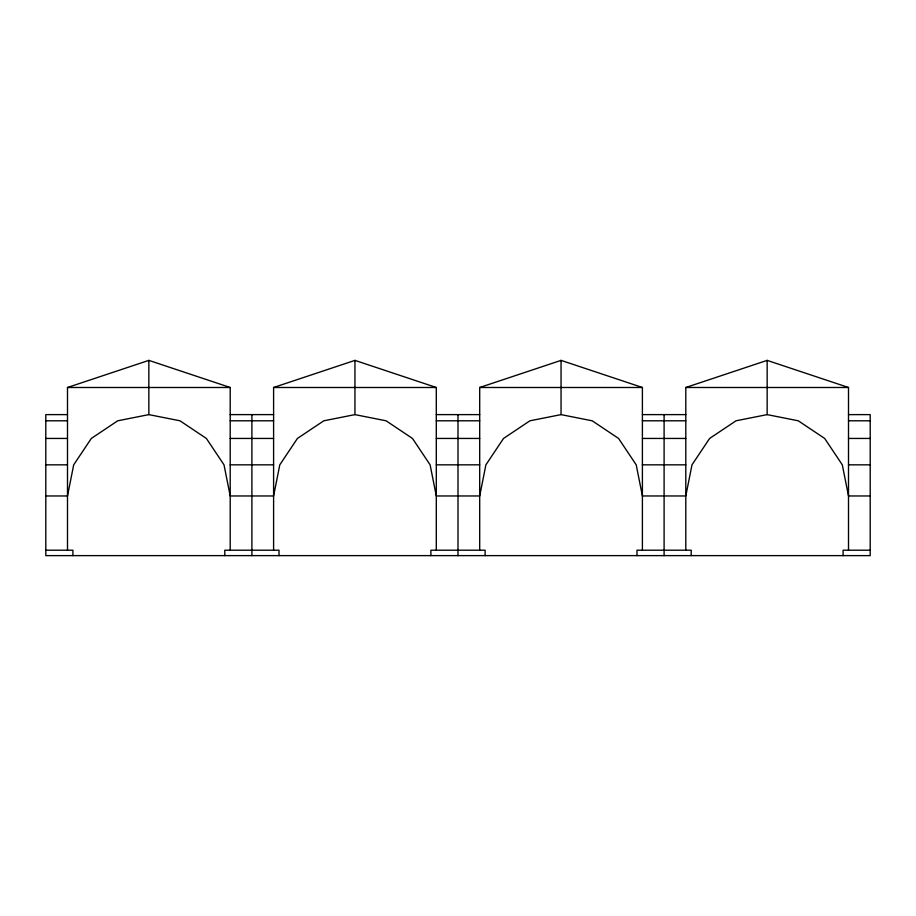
<?xml version="1.0" encoding="UTF-8"?>
<svg xmlns="http://www.w3.org/2000/svg" width="916" height="916" viewBox="0 0 916 916"><rect width="100%" height="100%" fill="white"/><g stroke="black" fill="none" stroke-linecap="round" stroke-linejoin="round"><path stroke-width="1.37" d="M67.498 550.207L67.498 387.491L148.85 360.377L230.202 387.491L230.202 550.207M273.598 550.207L273.598 387.491L354.95 360.377L436.302 387.491L436.302 550.207M479.698 550.207L479.698 387.491L561.05 360.377L642.402 387.491L642.402 550.207M685.798 550.207L685.798 387.491L767.15 360.377L848.502 387.491L848.502 550.207M870.2 495.968L848.502 495.968L842.308 464.836L824.675 438.443L798.283 420.799L767.15 414.616L736.017 420.799L709.625 438.443L691.992 464.836L685.798 495.968L642.402 495.968L636.208 464.836L618.575 438.443L592.183 420.799L561.05 414.616L529.917 420.799L503.525 438.443L485.892 464.836L479.698 495.968L436.302 495.968L430.108 464.836L412.475 438.443L386.083 420.799L354.95 414.616L323.817 420.799L297.425 438.443L279.792 464.836L273.598 495.968L230.202 495.968L224.008 464.836L206.375 438.443L179.983 420.799L148.85 414.616L117.717 420.799L91.325 438.443L73.692 464.836L67.498 495.968L45.8 495.968M67.498 387.491L230.202 387.491M273.598 387.491L436.302 387.491M479.698 387.491L642.402 387.491M685.798 387.491L848.502 387.491M67.498 414.616L45.8 414.616L45.8 555.623L870.2 555.623L870.2 414.616L848.502 414.616M230.202 414.616L273.598 414.616M436.302 414.616L479.698 414.616M642.402 414.616L685.798 414.616M45.8 420.799L67.498 420.799M230.202 420.799L273.598 420.799M436.302 420.799L479.698 420.799M642.402 420.799L685.798 420.799M848.502 420.799L870.2 420.799M45.8 438.443L67.498 438.443M230.202 438.443L273.598 438.443M436.302 438.443L479.698 438.443M642.402 438.443L685.798 438.443M848.502 438.443L870.2 438.443M45.8 464.836L67.498 464.836M230.202 464.836L273.598 464.836M436.302 464.836L479.698 464.836M642.402 464.836L685.798 464.836M848.502 464.836L870.2 464.836M45.8 550.207L72.914 550.207L72.914 555.623M870.2 550.207L843.086 550.207L843.086 555.623M767.15 360.377L767.15 414.616M691.214 555.623L691.214 550.207L636.986 550.207L636.986 555.623M664.1 414.616L664.1 555.623M561.05 360.377L561.05 414.616M485.114 555.623L485.114 550.207L430.886 550.207L430.886 555.623M458 414.616L458 555.623M354.95 360.377L354.95 414.616M279.014 555.623L279.014 550.207L224.786 550.207L224.786 555.623M251.9 414.616L251.9 555.623M148.85 360.377L148.85 414.616"/></g></svg>
